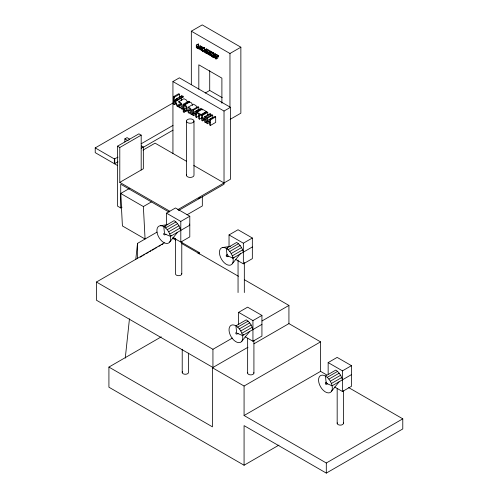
<?xml version="1.0" encoding="UTF-8"?>
<svg xmlns="http://www.w3.org/2000/svg" width="498" height="498" viewBox="0 0 498 498"><rect width="100%" height="100%" fill="white"/><g stroke="black" fill="none" stroke-linecap="round" stroke-linejoin="round"><path stroke-width="0.75" d="M125.266 358.118L129.455 318.851M135.78 259.558L137.504 243.385L157.051 232.105M208.955 51.02L208.463 50.205M202.941 48.113L203.215 47.777L203.67 48.082M211.283 52.52L211.675 51.91L212.658 52.371A1.208 0.697 60 0 1 213.076 53.056L213.212 53.635M199.536 46.146L200.296 45.785L200.962 47.042M202.667 47.957L203.116 47.478L203.906 48.082M207.299 50.522L206.564 48.816L204.722 49.875L203.975 52.01L205.699 50.871M180.948 96.83L181.708 95.765L183.071 96.239L183.071 97.11L175.545 101.468L178.128 106.827L177.051 106.205L174.804 101.542L174.269 101.231L174.269 104.599L173.422 104.113L173.422 96.755L178.695 93.711L179.541 94.197L179.541 97.515M201.927 48.704L202.555 47.142L202.263 46.974L200.42 48.038L199.972 49.258L199.212 47.335L201.049 46.27L201.659 47.615M211.619 52.57L212.098 52.265L212.82 53.081M202.555 47.142L200.713 48.206L200.09 49.769L199.212 47.335M181.739 97.465L180.818 98.423L181.789 100.434M207.766 115.032L207.766 112.33L206.969 111.876L201.696 114.92L201.696 120.435L202.425 120.858L204.672 118.038L204.672 122.153L205.469 122.614L206.788 121.854M169.743 242.003L177.344 232.504M232.286 263.784L240.36 253.694M241.885 341.198L249.479 331.699M331.407 391.44L339.007 381.941M210.747 116.121L210.747 114.054L209.994 113.619L204.715 116.663L202.493 119.427L202.493 115.38L207.766 112.33M199.847 46.115L200.277 46.04M180.805 230.381C179.884 226.472 177.581 222.811 174.151 220.645L163.78 226.634A9.742 5.621 60 0 0 156.92 231.315A9.742 5.621 60 0 0 164.975 243.105A9.742 5.621 60 0 0 170.434 236.369L171.461 235.317M243.348 252.162C242.426 248.253 240.123 244.586 236.693 242.426L226.322 248.415A9.742 5.621 60 0 0 219.462 253.096A9.742 5.621 60 0 0 227.518 264.886A9.742 5.621 60 0 0 232.977 258.145L234.004 257.099M252.94 329.57C252.019 325.661 249.722 322.001 246.286 319.834L235.921 325.823A9.742 5.621 60 0 0 229.055 330.51A9.742 5.621 60 0 0 237.116 342.3A9.742 5.621 60 0 0 242.57 335.559L243.597 334.513M181.515 95.853L176.242 98.897L175.059 100.727L174.269 100.559L174.269 97.247L179.541 94.197M191.332 84.66L191.332 31.187L202.232 24.9L240.864 47.204L240.864 113.177L230.201 119.327M196.592 47.447L197.588 48.325L196.299 47.578L196.299 45.013L198.434 44.123L198.434 46.382L196.592 47.447L196.592 45.181L198.434 44.123M199.511 47.509L201.354 46.451M202.543 48.505L204.666 47.603L204.666 50.286L202.823 51.344L202.543 48.505L204.666 47.603M202.543 51.182L204.666 50.286M204.722 49.875L205.089 50.086L206.925 49.022M206.048 50.64C207.772 50.815 208.22 55.029 206.048 53.205L206.048 50.64L207.884 49.576L209.166 50.503L209.154 51.537M204.273 52.184L205.5 51.475M206.34 51.854L207.112 52.085L206.34 51.101L206.34 51.854L207.566 51.145M206.34 53.087L207.236 53.242L206.34 52.141L206.34 53.087L207.566 52.377M211.003 51.499L211.003 51.904L209.141 52.956L211.003 51.499L210.044 50.827A1.002 0.579 60 0 0 209.714 50.908L209.633 51.537M209.141 52.956C206.527 50.466 211.121 56.809 207.734 54.033L207.734 53.603L208.986 52.906M213.847 53.018L212.011 54.083L212.011 56.349L213.001 57.22L211.712 56.479L211.712 53.915L213.555 52.85L213.847 55.284M215.341 53.884L213.505 54.948C212.465 57.033 215.404 59.349 214.52 55.533L216.655 54.643L214.819 55.701C215.777 60.028 212.011 57.071 213.206 54.774L215.049 53.716L215.341 55.483M212.011 56.349L213.237 55.639M215.012 55.82L216.854 54.755L218.641 55.788L216.798 57.152L216.057 56.722L216.057 58.988L215.759 56.554L215.012 55.82L216.798 56.853L218.641 55.788M172.937 153.459L172.937 81.548L179.38 77.831L230.468 107.325L230.468 179.236L177.78 209.652M215.759 58.814L216.985 58.104M216.057 58.988L217.894 57.924L217.894 55.658L218.641 56.093M191.332 31.187L229.964 53.491L240.864 47.204M174.269 100.559L177.562 98.654M176.242 98.897L177.798 99.283L183.071 96.239M117.634 165.591L95.218 152.649L95.218 147.9L173.186 102.887M183.42 108.365L182.106 109.124L181.303 108.664L181.303 108.072L179.461 107.724A2.048 1.183 60 0 1 178.726 106.84L178.552 106.485A2.309 1.332 60 0 1 178.303 105.327L178.782 104.269C185.349 105.781 178.471 103.217 178.689 101.754L183.967 98.71L186.576 100.179L187.379 102.308M174.269 104.599L176.242 103.46M187.335 110.375L184.036 112.274L183.233 111.813L183.233 104.256L188.505 101.212L189.315 101.679L189.315 102.258L184.036 105.302L184.036 104.723L189.315 101.679M124.867 141.961L124.867 138.867L127.034 137.622L129.642 139.129M205.226 93.033L209.714 90.443L222.239 97.67M122.047 207.193L120.721 207.959L117.522 206.11L117.522 146.182L138.911 133.831L141.183 135.145L141.183 170.011M184.036 109.211L184.036 106.08C187.379 104.991 186.931 113.083 184.036 109.211L186.675 107.686M192.863 113.812L191.543 114.577L190.746 114.11L190.746 113.525L188.904 113.171A2.048 1.183 60 0 1 188.163 112.287L187.995 111.932A2.309 1.332 60 0 1 187.74 110.78L188.225 109.722C194.793 111.235 187.914 108.664 188.132 107.207L193.405 104.157L196.019 105.626L196.822 107.755M117.522 146.182L119.794 147.495L141.183 135.145M196.119 114.167L193.479 115.692L192.676 115.225L192.676 109.709L197.949 106.665L198.752 107.126L198.752 109.361L193.479 112.405L193.479 110.176L198.752 107.126M195.646 111.421L200.918 108.377L201.721 108.844L196.449 111.888L195.646 111.421L195.646 113.656L193.479 112.405M95.218 147.9L114.341 158.937L118.045 157.138M141.127 143.81L172.999 125.409M197.04 112.231L202.319 109.187L206.371 111.527L206.371 112.343L201.099 115.387L199.474 114.447L199.474 119.153L198.671 118.686L198.671 113.986L197.04 113.046L197.04 112.231L201.099 114.571L206.371 111.527M141.183 148.286L143.349 147.041L143.349 168.766L119.794 182.361L119.794 147.495M114.341 158.937L114.341 163.693L118.045 161.887M143.119 147.408L172.999 130.159M193.479 115.692L193.479 113.208L195.646 114.459L195.646 116.943L196.449 117.404L199.088 115.885M143.063 150.091L155.083 143.15L186.383 161.221M199.474 119.153L202.107 117.628M204.715 116.663L205.469 117.098L210.747 114.054M210.075 122.228L207.436 123.753L206.633 123.286L206.633 117.771L211.911 114.721L212.714 115.187L212.714 117.422L207.436 120.466L207.436 118.231L212.714 115.187M202.425 120.858L205.064 119.333M172.937 81.548L224.025 111.048L230.468 107.325M207.436 120.466L209.602 121.717L209.602 119.483L214.875 116.439L215.684 116.899L215.684 122.421L210.405 125.465L209.602 124.998L209.602 122.514L207.436 121.263L207.436 123.753M209.602 119.483L210.405 119.95L215.684 116.899M120.721 193.473L143.374 206.552L145.067 239.021L122.415 225.943L120.721 193.473L129.368 188.481M143.374 206.552L151.355 201.945M166.494 224.623L166.494 213.156L175.483 207.965L189.794 216.225L189.794 236.874L180.805 242.065L172.999 237.558M198.266 198.795L200.582 197.457M178.452 210.554L224.025 184.248L224.025 111.048M187.011 214.806L202.325 205.967L202.325 196.455M189.452 224.032L189.794 225.189L170.434 236.369L164.558 233.867L163.78 226.634L165.566 227.935L175.931 221.946M166.494 213.156L180.805 221.417L189.794 216.225M165.566 227.935L167.222 229.684L177.593 223.702M167.222 229.684L168.654 231.775L179.019 225.787M166.015 234.191L164.67 234.963L163.78 234.583L163.661 233.487M170.434 236.369L169.743 234.054L180.114 228.065M96.438 282.03L212.939 349.291L212.939 367.474L96.438 300.213L96.438 282.03L164.352 242.819M140.187 257.155L142.198 255.991M143.536 255.219L144.874 254.447M146.219 253.675L148.23 252.511M149.568 251.739L150.906 250.961M152.251 250.189L154.262 249.031M155.6 248.253L156.938 247.481M158.949 246.323L160.288 245.545M161.632 244.773L162.971 244.001M172.352 238.579L173.696 237.807L175.713 238.972M229.036 246.404L229.036 234.931L238.025 229.746L252.337 238.007L252.337 258.655L243.348 263.847L235.542 259.34M197.905 253.333L199.25 252.561L199.25 254.061M252.337 246.971L232.977 258.145L227.094 255.648L226.322 248.415L228.103 249.71L238.474 243.727M229.036 234.931L243.348 243.198L252.337 238.007M228.103 249.71L229.765 251.465L240.136 245.477M227.542 254.497L226.204 255.269L226.322 256.364L227.213 256.744L228.551 255.972M229.765 251.465L231.19 253.55L241.561 247.568M232.977 258.145L232.286 255.835L242.657 249.847M278.961 445.094L244.076 465.232L108.919 387.201L108.919 367.076L161.246 336.86M238.629 324.584L238.629 312.346L247.618 307.154L261.929 315.421L261.929 336.069L252.94 341.255L245.134 336.748M261.929 324.385L242.57 335.559L236.693 333.056L235.921 325.823L237.702 327.124L248.072 321.135M238.629 312.346L252.94 320.606L261.929 315.421M237.702 327.124L239.364 328.879L249.735 322.891M239.364 328.879L240.789 330.965L251.16 324.976M238.15 333.38L236.811 334.158L235.921 333.778L235.803 332.683M212.939 349.291L232.442 338.036M262.029 320.955L288.927 305.423L288.927 323.607L253.961 343.794M242.57 335.559L241.885 333.243L252.256 327.254M108.919 367.076L212.447 426.848L212.447 367.761L248.004 347.237M244.076 386.025L320.556 341.871L320.556 371.365L244.076 415.519L244.076 386.025L212.447 367.761M328.157 374.06L328.157 362.588L337.146 357.396L351.457 365.663L351.457 386.305L342.468 391.496L334.662 386.99M351.457 374.627L332.098 385.801A9.742 5.621 60 0 1 326.638 392.542A9.742 5.621 60 0 1 318.583 380.752A9.742 5.621 60 0 1 325.443 376.065L327.23 377.366L337.594 371.377L340.682 375.218L342.468 379.812M328.157 362.588L342.468 370.848L351.457 365.663M327.23 377.366L328.885 379.121L339.256 373.133M326.669 382.147L325.325 382.918L325.443 384.02L326.333 384.4L327.678 383.622M328.885 379.121L330.317 381.207L340.682 375.218M337.594 371.377L335.814 370.076L325.443 376.065L326.221 383.298L332.098 385.801L331.407 383.485L341.777 377.496M244.076 415.519L326.302 462.991L402.782 418.837L402.782 428.946L326.302 473.1L244.076 425.628L244.076 465.232M189.315 102.258C191.176 101.642 192.415 103.951 192.489 105.526M184.036 105.302C188.393 104.063 188.039 114.733 184.036 109.965L184.036 112.274M175.545 101.468L176.852 99.843L177.798 100.154L177.798 99.283M163.78 226.634L165.94 226.216M226.322 248.415L227.76 248.135M160.337 225.712L167.851 224.567M222.88 247.487L230.393 246.348M178.689 101.754C182.231 102.295 182.729 106.236 182.106 109.124M188.132 107.207C191.674 107.742 192.166 111.689 191.543 114.577M182.411 96.793L183.071 97.11M217.601 55.49L216.854 54.755M211.003 51.904L210.361 51.257M204.473 51.58L205.836 53.087L205.089 50.086M207.734 53.603C210.088 55.533 207.635 53.037 207.871 51.973A1.002 0.579 60 0 1 208.201 51.892L209.16 52.558M173.422 96.755L174.269 97.247M183.233 104.256L184.036 104.723M192.676 109.709L193.479 110.176M201.696 114.92L202.493 115.38M206.633 117.771L207.436 118.231M193.778 165.492L224.025 182.953M141.388 145.908L143.349 147.041M124.867 138.867L128.21 140.797M119.794 182.361L169.756 211.208M169.065 212.098L120.721 184.192L120.721 207.959M181.764 242.47L199.25 252.561M172.42 238.162L175.788 240.104M181.851 243.603L238.418 276.266M244.481 279.764L288.927 305.423M288.927 323.607L320.556 341.871M320.556 371.365L326.57 374.838M348.631 387.575L402.782 418.837M210.193 51.96L210.847 52.576M200.47 46.19L200.663 46.569M330.317 381.207L331.407 383.485M231.19 253.55L232.286 255.835M240.789 330.965L241.885 333.243M168.654 231.775L169.743 234.054M215.061 55.571L215.049 53.716M343.446 390.812L343.446 423.312M342.468 370.848L342.468 391.496M337.171 388.496L337.171 423.312M326.302 462.991L326.302 473.1M253.918 340.57L253.918 373.07M252.94 320.606L252.94 341.255M247.643 338.254L247.643 373.07M244.325 262.39L244.325 292.563M243.348 243.198L243.348 263.847M238.05 260.068L238.05 292.563M229.964 53.491L229.964 106.964M221.896 103.211L221.896 78.13L198.82 64.808L198.82 89.13M213.555 52.85L213.555 54.774M210.405 119.95L210.405 125.465M209.714 70.679L209.714 90.443M205.469 117.098L205.469 122.614M202.823 48.667L202.823 51.344M202.319 109.187L202.319 110.002M201.099 114.571L201.099 115.387M198.136 43.949L198.136 46.513M196.449 111.888L196.449 117.404M193.99 121.07A3.779 2.179 0 0 1 188.325 122.956A3.779 2.179 0 0 1 188.325 119.184A3.779 2.179 0 0 1 193.99 121.07L193.99 175.228A3.779 2.179 0 0 1 189.719 177.394A3.779 2.179 0 0 1 186.563 174.667M188.493 353.113L188.493 372.454A3.137 1.811 0 0 1 184.546 374.203A3.137 1.811 0 0 1 182.635 371.545M186.433 121.07L186.433 175.228M182.218 349.241L182.218 372.454M181.782 241.381L181.782 273.881M180.805 221.417L180.805 242.065M175.508 238.287L175.508 273.881A3.137 1.811 0 0 0 179.056 275.674A3.137 1.811 0 0 0 181.677 273.408M137.504 243.385L137.504 258.705M114.758 159.03L114.758 163.78M343.34 422.846A3.137 1.811 0 0 1 340.308 425.124A3.137 1.811 0 0 1 337.277 422.846M253.812 372.604A3.137 1.811 0 0 1 250.78 374.882A3.137 1.811 0 0 1 247.749 372.604M211.084 54.83C209.26 57.886 209.527 49.968 211.084 54.83M209.44 53.579C208.755 55.652 212.329 56.934 211.233 54.12A1.208 0.697 60 0 0 210.816 53.429L209.832 52.969L209.44 53.579M197.694 47.21C197.071 48.798 200.358 49.451 198.285 48.443A0.654 0.38 60 0 1 198.048 48.076L197.967 47.615L199.119 48.281L199.013 47.503L198.142 46.731L197.694 47.21M200.825 49.016C200.196 50.603 203.495 51.263 201.416 50.254A0.654 0.38 60 0 1 201.18 49.881L201.099 49.42L202.25 50.086L202.144 49.314L201.273 48.543L200.825 49.016M179.18 105.402L179.647 106.946L181.303 107.307L181.303 105.775L179.871 105.171L179.18 105.402M188.624 110.855L189.091 112.392L190.746 112.753L190.746 111.222L189.315 110.624L188.624 110.855M198.005 47.173C198.907 48.941 199.069 46.675 198.005 47.173M201.142 48.985C202.039 50.746 202.2 48.487 201.142 48.985M204.896 50.323L204.554 51.338L205.238 51.736L204.896 50.323"/></g></svg>
